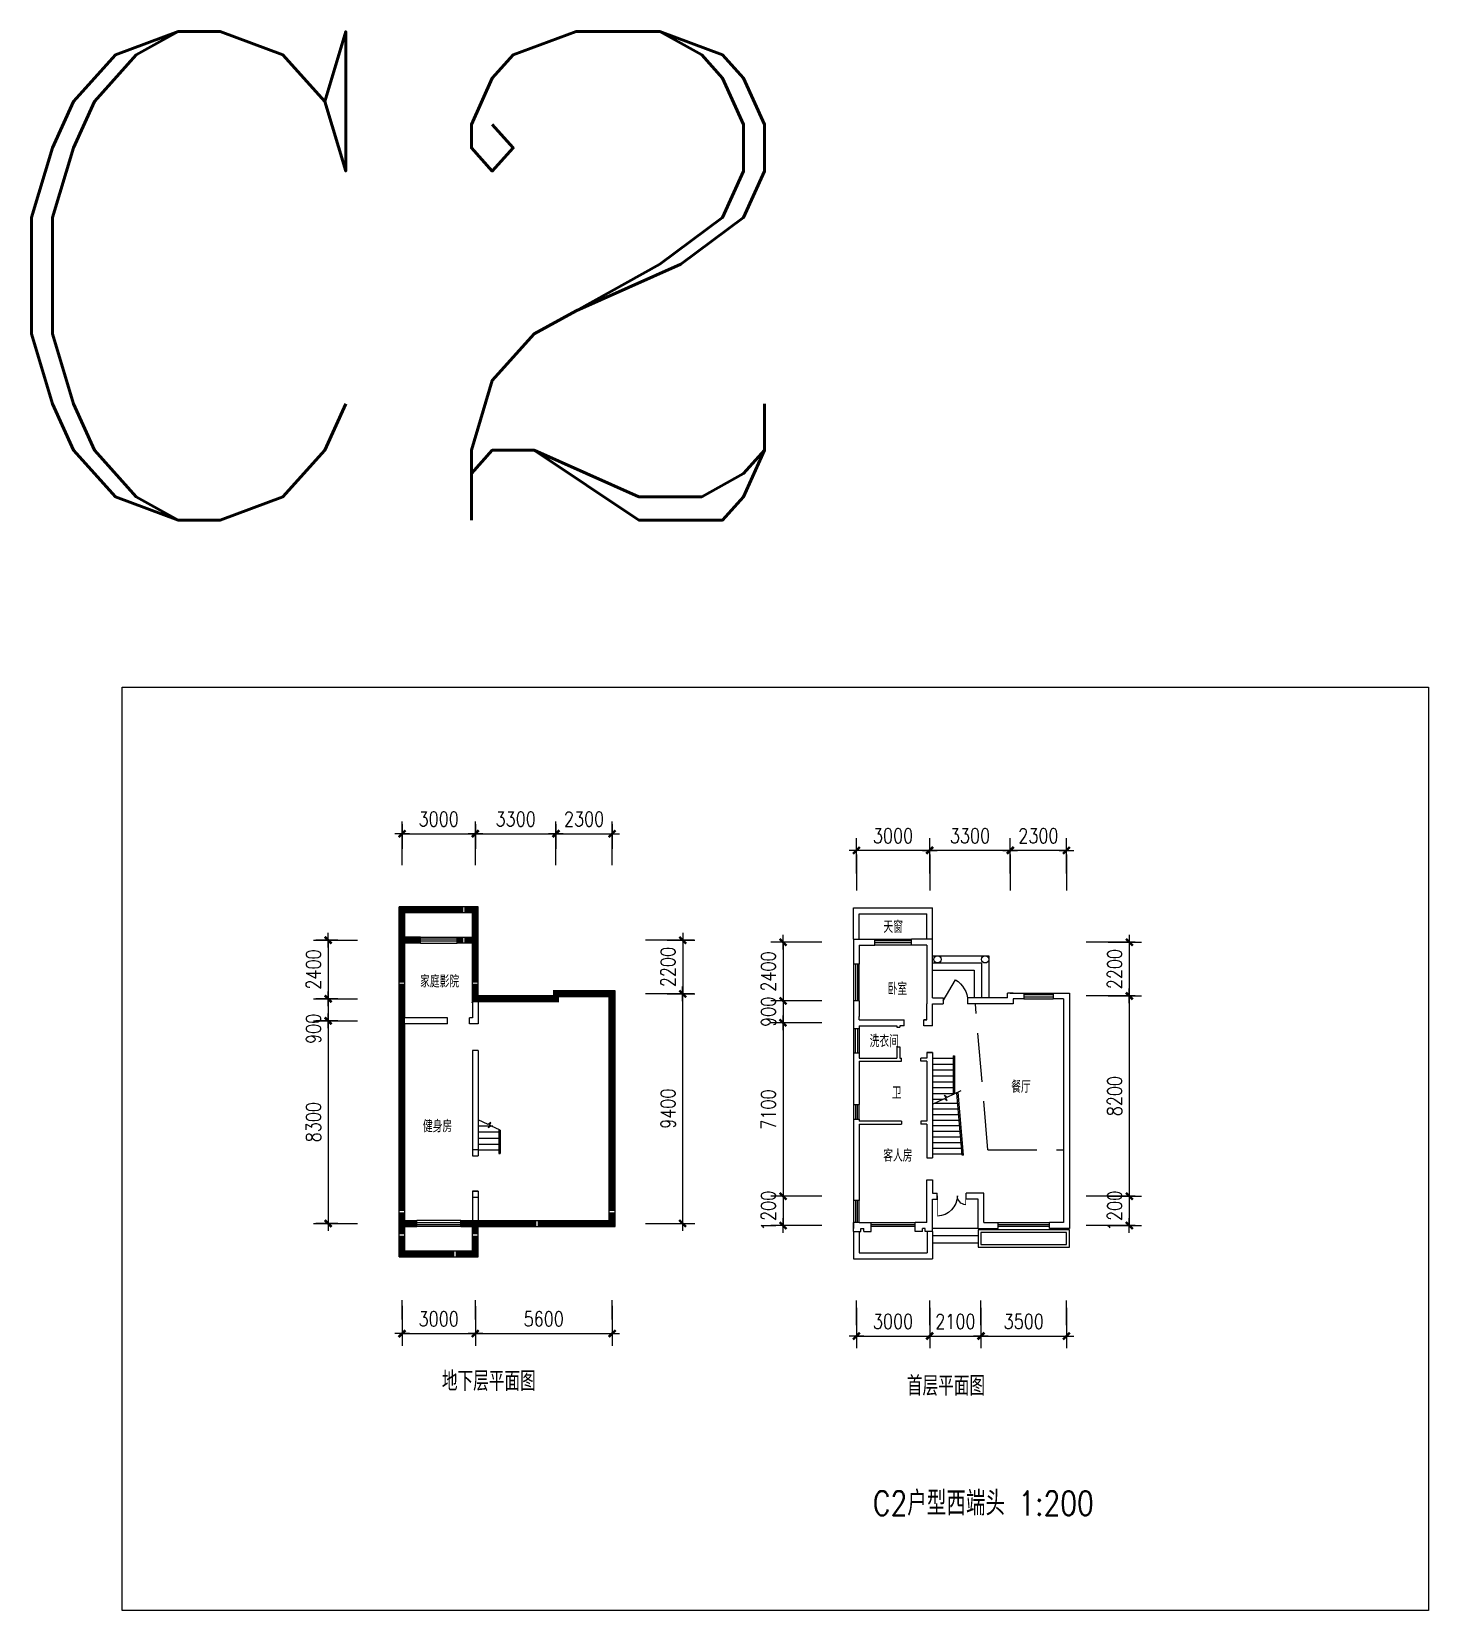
# Model space of a CAD drawing. Extents: x -144404 to 147451, y -180554 to 49126.
# Drawn here: x -143953 to -86780, y -136143 to -71494 of the extents above; entities that cross this region are included whole.
import ezdxf

# ---------------------------------------------------------------- set-up
doc = ezdxf.new("R2010")
doc.units = 0
doc.header["$LTSCALE"] = 2000
doc.header["$MEASUREMENT"] = 0
doc.linetypes.add('DASH', pattern=[0.35, 0.25, -0.1])
doc.layers.get('0').update_dxf_attribs({"color": 3, "linetype": 'CONTINUOUS'})
doc.layers.get('DEFPOINTS').update_dxf_attribs({"linetype": 'CONTINUOUS'})
for name, color, linetype in [('01_FUR', 9, 'CONTINUOUS'), ('AXIS', 3, 'CONTINUOUS'), ('JIAJU', 6, 'CONTINUOUS'), ('PUB_TEXT', 7, 'CONTINUOUS'), ('PUB_TITLE', 4, 'CONTINUOUS'), ('S_SURFACE', 6, 'CONTINUOUS'), ('STAIR', 6, 'CONTINUOUS'), ('WALL', 255, 'CONTINUOUS'), ('WINDOW', 4, 'CONTINUOUS')]:
    doc.layers.add(name, color=color, linetype=linetype)
doc.styles.add('-宋体', font='simplex.shx', dxfattribs={"width": 0.8, "bigfont": 'hztxt.shx'})
doc.styles.add('DIM_FONT', font='SIMPLEX.shx', dxfattribs={"width": 0.8})
doc.styles.add('ROMANC', font='romanc', dxfattribs={"width": 0.8})
doc.dimstyles.new('AXIS200', dxfattribs={"dimscale": 2, "dimtxt": 300, "dimasz": 1, "dimexe": 250, "dimexo": 300, "dimgap": 150, "dimtad": 1, "dimdec": 0, "dimzin": 0, "dimtxsty": 'DIM_FONT', "dimblk": '_DIMX', "dimcen": 0.09, "dimse1": 1, "dimse2": 1, "dimclrt": 7, "dimazin": 3, "dimtfac": 1, "dimtdec": 0, "dimtix": 1, "dimtmove": 0, "dimatfit": 3, "dimtolj": 1, "dimtzin": 0})
doc.dimstyles.new('DIMA200', dxfattribs={"dimscale": 2, "dimtxt": 300, "dimasz": 1, "dimexe": 250, "dimexo": 300, "dimgap": 150, "dimtad": 1, "dimdec": 0, "dimzin": 0, "dimtxsty": 'DIM_FONT', "dimblk": '_DIMX', "dimcen": 0.09, "dimse1": 1, "dimclrt": 7, "dimazin": 3, "dimtfac": 1, "dimtdec": 0, "dimtix": 1, "dimtmove": 0, "dimatfit": 3, "dimtolj": 1, "dimtzin": 0})
doc.dimstyles.new('DIMB200', dxfattribs={"dimscale": 2, "dimtxt": 300, "dimasz": 1, "dimexe": 250, "dimexo": 300, "dimgap": 150, "dimtad": 1, "dimdec": 0, "dimzin": 0, "dimtxsty": 'DIM_FONT', "dimblk": '_DIMX', "dimcen": 0.09, "dimse2": 1, "dimclrt": 7, "dimazin": 3, "dimtfac": 1, "dimtdec": 0, "dimtix": 1, "dimtmove": 0, "dimatfit": 3, "dimtolj": 1, "dimtzin": 0})
doc.dimstyles.new('DIMN200', dxfattribs={"dimscale": 2, "dimtxt": 300, "dimasz": 1, "dimexe": 250, "dimexo": 300, "dimgap": 150, "dimtad": 1, "dimdec": 0, "dimzin": 0, "dimtxsty": 'DIM_FONT', "dimblk": '_DIMX', "dimcen": 0.09, "dimclrt": 7, "dimazin": 3, "dimtfac": 1, "dimtdec": 0, "dimtix": 1, "dimtmove": 0, "dimatfit": 3, "dimtolj": 1, "dimtzin": 0})

# ---------------------------------------------------------------- blocks, each defined once
blk = doc.blocks.new('_GCBLK')
at = {"linetype": 'DASH'}
for p, q in [((-0.5, -0.5), (-0.5, 0.5)), ((-0.5, 0.2), (0.5, 0.2)), ((0.5, -0.5), (0.5, 0.5)), ((-0.5, -0.2), (0.5, -0.2))]:
    blk.add_line(p, q, dxfattribs=at)
blk = doc.blocks.new('_DIMX')
blk.add_line((-150, 0), (150, 0))
at = {"const_width": 50}
blk.add_lwpolyline([(-70, -70), (70, 70)], dxfattribs=at)
blk = doc.blocks.new('*D70')
at = {"color": 0, "linetype": 'BYBLOCK'}
for p, q in [((-42452, 30656), (-42452, 29000)), ((-40352, 30656), (-40352, 29000)), ((-42454, 29500), (-42456, 29500)), ((-42452, 29500), (-40352, 29500)), ((-40350, 29500), (-40348, 29500))]:
    blk.add_line(p, q, dxfattribs=at)
at = {"layer": 'DEFPOINTS', "color": 0, "linetype": 'BYBLOCK'}
for p in [(-42452, 31256), (-40352, 31256), (-40352, 29500)]:
    blk.add_point(p, dxfattribs=at)
at = {"color": 0, "linetype": 'BYBLOCK', "xscale": 2, "yscale": 2, "zscale": 2}
blk.add_blockref('_DIMX', (-42452, 29500), dxfattribs=at)
at = {"color": 0, "linetype": 'BYBLOCK', "xscale": 2, "yscale": 2, "zscale": 2, "rotation": 180}
blk.add_blockref('_DIMX', (-40352, 29500), dxfattribs=at)
at = {"color": 7, "linetype": 'BYBLOCK', "insert": (-41402, 30100), "char_height": 600, "attachment_point": 5, "style": 'DIM_FONT'}
blk.add_mtext('\\A1;2100', dxfattribs=at)
blk = doc.blocks.new('*D69')
at = {"color": 0, "linetype": 'BYBLOCK'}
for p, q in [((-40352, 30656), (-40352, 29000)), ((-36852, 30656), (-36852, 29000)), ((-40350, 29500), (-36854, 29500))]:
    blk.add_line(p, q, dxfattribs=at)
at = {"layer": 'DEFPOINTS', "color": 0, "linetype": 'BYBLOCK'}
for p in [(-40352, 31256), (-36852, 31256), (-36852, 29500)]:
    blk.add_point(p, dxfattribs=at)
at = {"color": 0, "linetype": 'BYBLOCK', "xscale": 2, "yscale": 2, "zscale": 2, "rotation": 180}
blk.add_blockref('_DIMX', (-40352, 29500), dxfattribs=at)
at = {"color": 0, "linetype": 'BYBLOCK', "xscale": 2, "yscale": 2, "zscale": 2}
blk.add_blockref('_DIMX', (-36852, 29500), dxfattribs=at)
at = {"color": 7, "linetype": 'BYBLOCK', "insert": (-38602, 30100), "char_height": 600, "attachment_point": 5, "style": 'DIM_FONT'}
blk.add_mtext('\\A1;3500', dxfattribs=at)
blk = doc.blocks.new('*D71')
at = {"color": 0, "linetype": 'BYBLOCK'}
for p, q in [((-45452, 30650), (-45452, 29000)), ((-42452, 30656), (-42452, 29000)), ((-45450, 29500), (-42454, 29500))]:
    blk.add_line(p, q, dxfattribs=at)
at = {"layer": 'DEFPOINTS', "color": 0, "linetype": 'BYBLOCK'}
for p in [(-45452, 31250), (-42452, 31256), (-42452, 29500)]:
    blk.add_point(p, dxfattribs=at)
at = {"color": 0, "linetype": 'BYBLOCK', "xscale": 2, "yscale": 2, "zscale": 2, "rotation": 180}
blk.add_blockref('_DIMX', (-45452, 29500), dxfattribs=at)
at = {"color": 0, "linetype": 'BYBLOCK', "xscale": 2, "yscale": 2, "zscale": 2}
blk.add_blockref('_DIMX', (-42452, 29500), dxfattribs=at)
at = {"color": 7, "linetype": 'BYBLOCK', "insert": (-43952, 30100), "char_height": 600, "attachment_point": 5, "style": 'DIM_FONT'}
blk.add_mtext('\\A1;3000', dxfattribs=at)
blk = doc.blocks.new('M_A17ORW')
at = {"const_width": 0.02}
for points in [[(-0.481, -0.001), (-0.481, -0.308)], [(0.481, 0.001), (0.481, -0.691)]]:
    blk.add_lwpolyline(points, dxfattribs=at)
for centre, radius, start, end in [((-0.501, -0.003), 0.307, 274.2492, 0.2101), ((0.505, 0.002), 0.699, 180.2762, 268.0603)]:
    blk.add_arc(centre, radius, start, end)
blk = doc.blocks.new('M_B15SGY')
at = {"linetype": 'CONTINUOUS'}
for p, q in [((-0.5, 0.5), (0.5, 0.5)), ((0.5, 0.167), (-0.5, 0.167)), ((0.5, -0.167), (-0.5, -0.167))]:
    blk.add_line(p, q, dxfattribs=at)
blk = doc.blocks.new('*D77')
at = {"color": 0, "linetype": 'BYBLOCK'}
for p, q in [((-45452, 48439), (-45452, 49887)), ((-42452, 48439), (-42452, 49887)), ((-42454, 49387), (-45450, 49387))]:
    blk.add_line(p, q, dxfattribs=at)
at = {"layer": 'DEFPOINTS', "color": 0, "linetype": 'BYBLOCK'}
for p in [(-45452, 49387), (-45452, 47839), (-42452, 47839)]:
    blk.add_point(p, dxfattribs=at)
at = {"color": 0, "linetype": 'BYBLOCK', "xscale": 2, "yscale": 2, "zscale": 2, "rotation": 180}
blk.add_blockref('_DIMX', (-45452, 49387), dxfattribs=at)
at = {"color": 0, "linetype": 'BYBLOCK', "xscale": 2, "yscale": 2, "zscale": 2}
blk.add_blockref('_DIMX', (-42452, 49387), dxfattribs=at)
at = {"color": 7, "linetype": 'BYBLOCK', "insert": (-43952, 49987), "char_height": 600, "attachment_point": 5, "style": 'DIM_FONT'}
blk.add_mtext('\\A1;3000', dxfattribs=at)
blk = doc.blocks.new('*D79')
at = {"color": 0, "linetype": 'BYBLOCK'}
for p, q in [((-39152, 48439), (-39152, 49887)), ((-36852, 48439), (-36852, 49887)), ((-36854, 49387), (-39150, 49387))]:
    blk.add_line(p, q, dxfattribs=at)
at = {"layer": 'DEFPOINTS', "color": 0, "linetype": 'BYBLOCK'}
for p in [(-39152, 49387), (-39152, 47839), (-36852, 47839)]:
    blk.add_point(p, dxfattribs=at)
at = {"color": 0, "linetype": 'BYBLOCK', "xscale": 2, "yscale": 2, "zscale": 2, "rotation": 180}
blk.add_blockref('_DIMX', (-39152, 49387), dxfattribs=at)
at = {"color": 0, "linetype": 'BYBLOCK', "xscale": 2, "yscale": 2, "zscale": 2}
blk.add_blockref('_DIMX', (-36852, 49387), dxfattribs=at)
at = {"color": 7, "linetype": 'BYBLOCK', "insert": (-38002, 49987), "char_height": 600, "attachment_point": 5, "style": 'DIM_FONT'}
blk.add_mtext('\\A1;2300', dxfattribs=at)
blk = doc.blocks.new('M_A1SFU')
blk.add_line((-0.5, 0), (0, -0.866))
blk.add_arc((-0.5, 0), 1, 300, 0)
blk = doc.blocks.new('*D75')
at = {"color": 0, "linetype": 'BYBLOCK'}
for p, q in [((227928, -31278), (225840, -31278)), ((226340, -31280), (226340, -33676)), ((227928, -33678), (225840, -33678))]:
    blk.add_line(p, q, dxfattribs=at)
at = {"layer": 'DEFPOINTS', "color": 0, "linetype": 'BYBLOCK'}
for p in [(228528, -31278), (226340, -33678), (228528, -33678)]:
    blk.add_point(p, dxfattribs=at)
at = {"color": 0, "linetype": 'BYBLOCK', "xscale": 2, "yscale": 2, "zscale": 2}
for p, rotation in [((226340, -31278), 90), ((226340, -33678), 270)]:
    blk.add_blockref('_DIMX', p, dxfattribs=dict(at, rotation=rotation))
at = {"color": 7, "linetype": 'BYBLOCK', "insert": (225740, -32478), "char_height": 600, "attachment_point": 5, "rotation": 90, "style": 'DIM_FONT'}
blk.add_mtext('\\A1;2400', dxfattribs=at)
blk = doc.blocks.new('*D62')
at = {"color": 0, "linetype": 'BYBLOCK'}
for p, q in [((210747, -45248), (210747, -46882)), ((213747, -45265), (213747, -46882)), ((210749, -46382), (213745, -46382))]:
    blk.add_line(p, q, dxfattribs=at)
at = {"layer": 'DEFPOINTS', "color": 0, "linetype": 'BYBLOCK'}
for p in [(210747, -44648), (213747, -44665), (213747, -46382)]:
    blk.add_point(p, dxfattribs=at)
at = {"color": 0, "linetype": 'BYBLOCK', "xscale": 2, "yscale": 2, "zscale": 2, "rotation": 180}
blk.add_blockref('_DIMX', (210747, -46382), dxfattribs=at)
at = {"color": 0, "linetype": 'BYBLOCK', "xscale": 2, "yscale": 2, "zscale": 2}
blk.add_blockref('_DIMX', (213747, -46382), dxfattribs=at)
at = {"color": 7, "linetype": 'BYBLOCK', "insert": (212247, -45782), "char_height": 600, "attachment_point": 5, "style": 'DIM_FONT'}
blk.add_mtext('\\A1;3000', dxfattribs=at)
blk = doc.blocks.new('_WBLK')
for p, q in [((-0.5, 0.5), (0.5, 0.5)), ((0.5, 0.167), (-0.5, 0.167)), ((0.5, -0.167), (-0.5, -0.167)), ((-0.5, -0.5), (0.5, -0.5))]:
    blk.add_line(p, q)
blk = doc.blocks.new('*D72')
at = {"color": 0, "linetype": 'BYBLOCK'}
for p, q in [((227928, -41678), (225840, -41678)), ((226340, -41676), (226340, -41674)), ((226340, -41678), (226340, -42878)), ((227928, -42878), (225840, -42878)), ((226340, -42880), (226340, -42882))]:
    blk.add_line(p, q, dxfattribs=at)
at = {"layer": 'DEFPOINTS', "color": 0, "linetype": 'BYBLOCK'}
for p in [(228528, -41678), (226340, -42878), (228528, -42878)]:
    blk.add_point(p, dxfattribs=at)
at = {"color": 0, "linetype": 'BYBLOCK', "xscale": 2, "yscale": 2, "zscale": 2}
for p, rotation in [((226340, -41678), 270), ((226340, -42878), 90)]:
    blk.add_blockref('_DIMX', p, dxfattribs=dict(at, rotation=rotation))
at = {"color": 7, "linetype": 'BYBLOCK', "insert": (225740, -42278), "char_height": 600, "attachment_point": 5, "rotation": 90, "style": 'DIM_FONT'}
blk.add_mtext('\\A1;1200', dxfattribs=at)
blk = doc.blocks.new('*D76')
at = {"color": 0, "linetype": 'BYBLOCK'}
for p, q in [((227928, -33678), (225840, -33678)), ((226340, -33676), (226340, -33674)), ((226340, -33678), (226340, -34578)), ((227928, -34578), (225840, -34578)), ((226340, -34580), (226340, -34582))]:
    blk.add_line(p, q, dxfattribs=at)
at = {"layer": 'DEFPOINTS', "color": 0, "linetype": 'BYBLOCK'}
for p in [(228528, -33678), (226340, -34578), (228528, -34578)]:
    blk.add_point(p, dxfattribs=at)
at = {"color": 0, "linetype": 'BYBLOCK', "xscale": 2, "yscale": 2, "zscale": 2}
for p, rotation in [((226340, -33678), 270), ((226340, -34578), 90)]:
    blk.add_blockref('_DIMX', p, dxfattribs=dict(at, rotation=rotation))
at = {"color": 7, "linetype": 'BYBLOCK', "insert": (225740, -34128), "char_height": 600, "attachment_point": 5, "rotation": 90, "style": 'DIM_FONT'}
blk.add_mtext('\\A1;900', dxfattribs=at)
blk = doc.blocks.new('*D74')
at = {"color": 0, "linetype": 'BYBLOCK'}
for p, q in [((-42452, 48439), (-42452, 49887)), ((-39152, 48439), (-39152, 49887)), ((-39154, 49387), (-42450, 49387))]:
    blk.add_line(p, q, dxfattribs=at)
at = {"layer": 'DEFPOINTS', "color": 0, "linetype": 'BYBLOCK'}
for p in [(-42452, 49387), (-42452, 47839), (-39152, 47839)]:
    blk.add_point(p, dxfattribs=at)
at = {"color": 0, "linetype": 'BYBLOCK', "xscale": 2, "yscale": 2, "zscale": 2, "rotation": 180}
blk.add_blockref('_DIMX', (-42452, 49387), dxfattribs=at)
at = {"color": 0, "linetype": 'BYBLOCK', "xscale": 2, "yscale": 2, "zscale": 2}
blk.add_blockref('_DIMX', (-39152, 49387), dxfattribs=at)
at = {"color": 7, "linetype": 'BYBLOCK', "insert": (-40802, 49987), "char_height": 600, "attachment_point": 5, "style": 'DIM_FONT'}
blk.add_mtext('\\A1;3300', dxfattribs=at)
blk = doc.blocks.new('*D61')
at = {"color": 0, "linetype": 'BYBLOCK'}
for p, q in [((219347, -45248), (219347, -46882)), ((213747, -45265), (213747, -46882)), ((213749, -46382), (219345, -46382))]:
    blk.add_line(p, q, dxfattribs=at)
at = {"layer": 'DEFPOINTS', "color": 0, "linetype": 'BYBLOCK'}
for p in [(213747, -44665), (219347, -44648), (219347, -46382)]:
    blk.add_point(p, dxfattribs=at)
at = {"color": 0, "linetype": 'BYBLOCK', "xscale": 2, "yscale": 2, "zscale": 2, "rotation": 180}
blk.add_blockref('_DIMX', (213747, -46382), dxfattribs=at)
at = {"color": 0, "linetype": 'BYBLOCK', "xscale": 2, "yscale": 2, "zscale": 2}
blk.add_blockref('_DIMX', (219347, -46382), dxfattribs=at)
at = {"color": 7, "linetype": 'BYBLOCK', "insert": (216547, -45782), "char_height": 600, "attachment_point": 5, "style": 'DIM_FONT'}
blk.add_mtext('\\A1;5600', dxfattribs=at)
blk = doc.blocks.new('*D63')
at = {"color": 0, "linetype": 'BYBLOCK'}
for p, q in [((-67919, 46877), (-67919, 48671)), ((-64619, 46877), (-64619, 48671)), ((-67917, 48171), (-64621, 48171))]:
    blk.add_line(p, q, dxfattribs=at)
at = {"layer": 'DEFPOINTS', "color": 0, "linetype": 'BYBLOCK'}
for p in [(-64619, 48171), (-67919, 46277), (-64619, 46277)]:
    blk.add_point(p, dxfattribs=at)
at = {"color": 0, "linetype": 'BYBLOCK', "xscale": 2, "yscale": 2, "zscale": 2, "rotation": 180}
blk.add_blockref('_DIMX', (-67919, 48171), dxfattribs=at)
at = {"color": 0, "linetype": 'BYBLOCK', "xscale": 2, "yscale": 2, "zscale": 2}
blk.add_blockref('_DIMX', (-64619, 48171), dxfattribs=at)
at = {"color": 7, "linetype": 'BYBLOCK', "insert": (-66269, 48771), "char_height": 600, "attachment_point": 5, "style": 'DIM_FONT'}
blk.add_mtext('\\A1;3300', dxfattribs=at)
blk = doc.blocks.new('*D64')
at = {"color": 0, "linetype": 'BYBLOCK'}
for p, q in [((-70919, 46877), (-70919, 48671)), ((-67919, 46877), (-67919, 48671)), ((-70917, 48171), (-67921, 48171))]:
    blk.add_line(p, q, dxfattribs=at)
at = {"layer": 'DEFPOINTS', "color": 0, "linetype": 'BYBLOCK'}
for p in [(-67919, 48171), (-70919, 46277), (-67919, 46277)]:
    blk.add_point(p, dxfattribs=at)
at = {"color": 0, "linetype": 'BYBLOCK', "xscale": 2, "yscale": 2, "zscale": 2, "rotation": 180}
blk.add_blockref('_DIMX', (-70919, 48171), dxfattribs=at)
at = {"color": 0, "linetype": 'BYBLOCK', "xscale": 2, "yscale": 2, "zscale": 2}
blk.add_blockref('_DIMX', (-67919, 48171), dxfattribs=at)
at = {"color": 7, "linetype": 'BYBLOCK', "insert": (-69419, 48771), "char_height": 600, "attachment_point": 5, "style": 'DIM_FONT'}
blk.add_mtext('\\A1;3000', dxfattribs=at)
blk = doc.blocks.new('*D67')
at = {"color": 0, "linetype": 'BYBLOCK'}
for p, q in [((227928, -34578), (225840, -34578)), ((226340, -34580), (226340, -41676)), ((227928, -41678), (225840, -41678))]:
    blk.add_line(p, q, dxfattribs=at)
at = {"layer": 'DEFPOINTS', "color": 0, "linetype": 'BYBLOCK'}
for p in [(228528, -34578), (226340, -41678), (228528, -41678)]:
    blk.add_point(p, dxfattribs=at)
at = {"color": 0, "linetype": 'BYBLOCK', "xscale": 2, "yscale": 2, "zscale": 2}
for p, rotation in [((226340, -34578), 90), ((226340, -41678), 270)]:
    blk.add_blockref('_DIMX', p, dxfattribs=dict(at, rotation=rotation))
at = {"color": 7, "linetype": 'BYBLOCK', "insert": (225740, -38128), "char_height": 600, "attachment_point": 5, "rotation": 90, "style": 'DIM_FONT'}
blk.add_mtext('\\A1;7100', dxfattribs=at)
blk = doc.blocks.new('*D66')
at = {"color": 0, "linetype": 'BYBLOCK'}
for p, q in [((-64619, 46877), (-64619, 48671)), ((-62319, 46877), (-62319, 48671)), ((-64617, 48171), (-62321, 48171))]:
    blk.add_line(p, q, dxfattribs=at)
at = {"layer": 'DEFPOINTS', "color": 0, "linetype": 'BYBLOCK'}
for p in [(-62319, 48171), (-64619, 46277), (-62319, 46277)]:
    blk.add_point(p, dxfattribs=at)
at = {"color": 0, "linetype": 'BYBLOCK', "xscale": 2, "yscale": 2, "zscale": 2, "rotation": 180}
blk.add_blockref('_DIMX', (-64619, 48171), dxfattribs=at)
at = {"color": 0, "linetype": 'BYBLOCK', "xscale": 2, "yscale": 2, "zscale": 2}
blk.add_blockref('_DIMX', (-62319, 48171), dxfattribs=at)
at = {"color": 7, "linetype": 'BYBLOCK', "insert": (-63469, 48771), "char_height": 600, "attachment_point": 5, "style": 'DIM_FONT'}
blk.add_mtext('\\A1;2300', dxfattribs=at)
blk = doc.blocks.new('*D60')
at = {"color": 0, "linetype": 'BYBLOCK'}
for p, q in [((221601, -32869), (222733, -32869)), ((222233, -32871), (222233, -42267)), ((220713, -42269), (222733, -42269))]:
    blk.add_line(p, q, dxfattribs=at)
at = {"layer": 'DEFPOINTS', "color": 0, "linetype": 'BYBLOCK'}
for p in [(221001, -32869), (220113, -42269), (222233, -42269)]:
    blk.add_point(p, dxfattribs=at)
at = {"color": 0, "linetype": 'BYBLOCK', "xscale": 2, "yscale": 2, "zscale": 2}
for p, rotation in [((222233, -32869), 90), ((222233, -42269), 270)]:
    blk.add_blockref('_DIMX', p, dxfattribs=dict(at, rotation=rotation))
at = {"color": 7, "linetype": 'BYBLOCK', "insert": (221633, -37569), "char_height": 600, "attachment_point": 5, "rotation": 90, "style": 'DIM_FONT'}
blk.add_mtext('\\A1;9400', dxfattribs=at)
blk = doc.blocks.new('*D65')
at = {"color": 0, "linetype": 'BYBLOCK'}
for p, q in [((-60065, 44336), (-58933, 44336)), ((-59433, 44338), (-59433, 44340)), ((-59433, 44336), (-59433, 42136)), ((-60065, 42136), (-58933, 42136)), ((-59433, 42134), (-59433, 42132))]:
    blk.add_line(p, q, dxfattribs=at)
at = {"layer": 'DEFPOINTS', "color": 0, "linetype": 'BYBLOCK'}
for p in [(-60665, 44336), (-60665, 42136), (-59433, 42136)]:
    blk.add_point(p, dxfattribs=at)
at = {"color": 0, "linetype": 'BYBLOCK', "xscale": 2, "yscale": 2, "zscale": 2}
for p, rotation in [((-59433, 44336), 270), ((-59433, 42136), 90)]:
    blk.add_blockref('_DIMX', p, dxfattribs=dict(at, rotation=rotation))
at = {"color": 7, "linetype": 'BYBLOCK', "insert": (-60033, 43236), "char_height": 600, "attachment_point": 5, "rotation": 90, "style": 'DIM_FONT'}
blk.add_mtext('\\A1;2200', dxfattribs=at)
blk = doc.blocks.new('*D78')
at = {"color": 0, "linetype": 'BYBLOCK'}
for p, q in [((-35150, 45625), (-33781, 45625)), ((-34281, 45627), (-34281, 45629)), ((-34281, 45625), (-34281, 43425)), ((-35150, 43425), (-33781, 43425)), ((-34281, 43423), (-34281, 43421))]:
    blk.add_line(p, q, dxfattribs=at)
at = {"layer": 'DEFPOINTS', "color": 0, "linetype": 'BYBLOCK'}
for p in [(-35750, 45625), (-35750, 43425), (-34281, 43425)]:
    blk.add_point(p, dxfattribs=at)
at = {"color": 0, "linetype": 'BYBLOCK', "xscale": 2, "yscale": 2, "zscale": 2}
for p, rotation in [((-34281, 45625), 270), ((-34281, 43425), 90)]:
    blk.add_blockref('_DIMX', p, dxfattribs=dict(at, rotation=rotation))
at = {"color": 7, "linetype": 'BYBLOCK', "insert": (-34881, 44525), "char_height": 600, "attachment_point": 5, "rotation": 90, "style": 'DIM_FONT'}
blk.add_mtext('\\A1;2200', dxfattribs=at)
blk = doc.blocks.new('*D68')
at = {"color": 0, "linetype": 'BYBLOCK'}
for p, q in [((-35150, 43425), (-33781, 43425)), ((-34281, 43423), (-34281, 35227)), ((-35150, 35225), (-33781, 35225))]:
    blk.add_line(p, q, dxfattribs=at)
at = {"layer": 'DEFPOINTS', "color": 0, "linetype": 'BYBLOCK'}
for p in [(-35750, 43425), (-35750, 35225), (-34281, 35225)]:
    blk.add_point(p, dxfattribs=at)
at = {"color": 0, "linetype": 'BYBLOCK', "xscale": 2, "yscale": 2, "zscale": 2}
for p, rotation in [((-34281, 43425), 90), ((-34281, 35225), 270)]:
    blk.add_blockref('_DIMX', p, dxfattribs=dict(at, rotation=rotation))
at = {"color": 7, "linetype": 'BYBLOCK', "insert": (-34881, 39325), "char_height": 600, "attachment_point": 5, "rotation": 90, "style": 'DIM_FONT'}
blk.add_mtext('\\A1;8200', dxfattribs=at)
blk = doc.blocks.new('*D73')
at = {"color": 0, "linetype": 'BYBLOCK'}
for p, q in [((-35150, 35225), (-33781, 35225)), ((-34281, 35227), (-34281, 35229)), ((-34281, 35225), (-34281, 34025)), ((-35150, 34025), (-33781, 34025)), ((-34281, 34023), (-34281, 34021))]:
    blk.add_line(p, q, dxfattribs=at)
at = {"layer": 'DEFPOINTS', "color": 0, "linetype": 'BYBLOCK'}
for p in [(-35750, 35225), (-35750, 34025), (-34281, 34025)]:
    blk.add_point(p, dxfattribs=at)
at = {"color": 0, "linetype": 'BYBLOCK', "xscale": 2, "yscale": 2, "zscale": 2}
for p, rotation in [((-34281, 35225), 270), ((-34281, 34025), 90)]:
    blk.add_blockref('_DIMX', p, dxfattribs=dict(at, rotation=rotation))
at = {"color": 7, "linetype": 'BYBLOCK', "insert": (-34881, 34625), "char_height": 600, "attachment_point": 5, "rotation": 90, "style": 'DIM_FONT'}
blk.add_mtext('\\A1;1200', dxfattribs=at)
blk = doc.blocks.new('*D322')
at = {"color": 0, "linetype": 'BYBLOCK'}
for p, q in [((208123, -30669), (207223, -30669)), ((207723, -30671), (207723, -33067)), ((208123, -33069), (207223, -33069))]:
    blk.add_line(p, q, dxfattribs=at)
at = {"layer": 'DEFPOINTS', "color": 0, "linetype": 'BYBLOCK'}
for p in [(208723, -30669), (207723, -33069), (208723, -33069)]:
    blk.add_point(p, dxfattribs=at)
at = {"color": 0, "linetype": 'BYBLOCK', "xscale": 2, "yscale": 2, "zscale": 2}
for p, rotation in [((207723, -30669), 90), ((207723, -33069), 270)]:
    blk.add_blockref('_DIMX', p, dxfattribs=dict(at, rotation=rotation))
at = {"color": 7, "linetype": 'BYBLOCK', "insert": (207123, -31869), "char_height": 600, "attachment_point": 5, "rotation": 90, "style": 'DIM_FONT'}
blk.add_mtext('\\A1;2400', dxfattribs=at)
blk = doc.blocks.new('*D323')
at = {"color": 0, "linetype": 'BYBLOCK'}
for p, q in [((208123, -33069), (207223, -33069)), ((207723, -33071), (207723, -33967)), ((208123, -33969), (207223, -33969))]:
    blk.add_line(p, q, dxfattribs=at)
at = {"layer": 'DEFPOINTS', "color": 0, "linetype": 'BYBLOCK'}
for p in [(208723, -33069), (207723, -33969), (208723, -33969)]:
    blk.add_point(p, dxfattribs=at)
at = {"color": 0, "linetype": 'BYBLOCK', "xscale": 2, "yscale": 2, "zscale": 2}
for p, rotation in [((207723, -33069), 90), ((207723, -33969), 270)]:
    blk.add_blockref('_DIMX', p, dxfattribs=dict(at, rotation=rotation))
at = {"color": 7, "linetype": 'BYBLOCK', "insert": (207123, -34298), "char_height": 600, "attachment_point": 5, "rotation": 90, "style": 'DIM_FONT'}
blk.add_mtext('\\A1;900', dxfattribs=at)
blk = doc.blocks.new('*D324')
at = {"color": 0, "linetype": 'BYBLOCK'}
for p, q in [((208123, -33969), (207223, -33969)), ((207723, -33971), (207723, -42267)), ((208123, -42269), (207223, -42269))]:
    blk.add_line(p, q, dxfattribs=at)
at = {"layer": 'DEFPOINTS', "color": 0, "linetype": 'BYBLOCK'}
for p in [(208723, -33969), (207723, -42269), (208723, -42269)]:
    blk.add_point(p, dxfattribs=at)
at = {"color": 0, "linetype": 'BYBLOCK', "xscale": 2, "yscale": 2, "zscale": 2}
for p, rotation in [((207723, -33969), 90), ((207723, -42269), 270)]:
    blk.add_blockref('_DIMX', p, dxfattribs=dict(at, rotation=rotation))
at = {"color": 7, "linetype": 'BYBLOCK', "insert": (207123, -38119), "char_height": 600, "attachment_point": 5, "rotation": 90, "style": 'DIM_FONT'}
blk.add_mtext('\\A1;8300', dxfattribs=at)

msp = doc.modelspace()

# ---------------------------------------------------------------- linework, layer by layer
at = {"layer": '01_FUR', "linetype": 'DASH', "ltscale": 4}
for q in [(-105319.8, -111303.1), (-101713.2, -117283.1)]:
    msp.add_line((-104808.6, -117283.1), q, dxfattribs=at)
at = {"layer": '01_FUR'}
for p, q in [((-107073.2, -113533.1), (-106234.1, -113533.1)), ((-107073.2, -113773.1), (-106234.1, -113773.1)), ((-106234.1, -113433.1), (-106234.1, -115032)), ((-106234.1, -113433.1), (-106173.8, -113433.1)), ((-106174.1, -113433.1), (-106174.1, -114984.7)), ((-107073.2, -114013.1), (-106234.1, -114013.1)), ((-107073.2, -114253.1), (-106234.1, -114253.1)), ((-107073.2, -114493.1), (-106234.1, -114493.1)), ((-107073.2, -114733.1), (-106234.1, -114733.1)), ((-107073.2, -114973.1), (-106234.1, -114973.1)), ((-105864.8, -117499.4), (-106084, -114957.5)), ((-105804.6, -117499.4), (-106027.4, -114915.4)), ((-107073.2, -115213.1), (-106657.5, -115213.1)), ((-107073.2, -115603.1), (-106028.3, -115603.1)), ((-106996.1, -115373.1), (-106048.1, -115373.1)), ((-125669.6, -116299.5), (-125070.5, -116299.5)), ((-107073.2, -115833.1), (-106008.5, -115833.1)), ((-107073.2, -116063.1), (-105988.7, -116063.1)), ((-107073.2, -116293.1), (-105968.8, -116293.1)), ((-125669.6, -116549.5), (-124829.6, -116549.5)), ((-125669.6, -116809.5), (-124829.6, -116809.5)), ((-124829.6, -116453.3), (-124829.6, -117429.5)), ((-124769.6, -116481.6), (-124769.6, -117429.5)), ((-107073.2, -116523.1), (-105949, -116523.1)), ((-107073.2, -116753.1), (-105929.2, -116753.1)), ((-107073.2, -116983.1), (-105909.3, -116983.1)), ((-125669.6, -117049.5), (-124829.6, -117049.5)), ((-125669.6, -117289.5), (-124829.6, -117289.5)), ((-124829.6, -117429.5), (-124769.6, -117429.5)), ((-107073.2, -117213.1), (-105889.5, -117213.1)), ((-107073.2, -117443.1), (-105869.7, -117443.1)), ((-105804.6, -117499.4), (-105864.8, -117499.4))]:
    msp.add_line(p, q, dxfattribs=at)
at = {"layer": 'AXIS'}
for p, q in [((-128789.6, -103943.9), (-128789.6, -104951.9)), ((-125789.6, -103943.9), (-125789.6, -104951.9)), ((-122489.6, -103943.9), (-122489.6, -104951.9)), ((-120189.6, -103943.9), (-120189.6, -104951.9)), ((-110193.2, -105191.6), (-110193.2, -106658.3)), ((-107193.2, -105191.6), (-107193.2, -106658.3)), ((-103893.2, -105191.6), (-103893.2, -106658.3)), ((-101593.2, -105191.6), (-101593.2, -106658.3)), ((-132412.1, -108699.5), (-130613.6, -108699.4)), ((-116829.2, -108699.4), (-118829.2, -108699.4)), ((-98785, -108783), (-100785, -108783)), ((-132412.1, -111099.5), (-130613.6, -111099.4)), ((-116829.2, -110899.4), (-118829.2, -110899.4)), ((-98785, -110983), (-100785, -110983)), ((-132412.1, -111999.5), (-130613.6, -111999.4)), ((-98785, -119183.1), (-100785, -119183.1)), ((-132412.1, -120299.5), (-130613.6, -120299.5)), ((-98785, -120383.1), (-100785, -120383.1)), ((-128789.6, -124224.4), (-128789.6, -123434.3)), ((-125789.6, -124224.4), (-125789.6, -123434.3)), ((-120189.6, -124224.4), (-120189.6, -123434.3)), ((-110193.2, -124459.4), (-110193.2, -123451.4)), ((-107193.2, -124459.4), (-107193.2, -123451.4)), ((-105093.2, -124459.4), (-105093.2, -123451.4)), ((-101593.2, -124459.4), (-101593.2, -123451.4))]:
    msp.add_line(p, q, dxfattribs=at)
at = {"layer": 'PUB_TITLE'}
msp.add_lwpolyline([(-140239.6, -136142.9), (-140239.6, -98342.9), (-86779.6, -98342.9), (-86779.6, -136142.9)], close=True, dxfattribs=at)
at = {"layer": 'S_SURFACE'}
for p, q in [((-125916.1, -111219.5), (-125916.1, -111269.5)), ((-102293.4, -120553.1), (-105213.6, -120553.1))]:
    msp.add_line(p, q, dxfattribs=at)
at = {"layer": 'S_SURFACE', "const_width": 240}
for points in [[(-126285.6, -107459.5), (-128789.6, -107459.5), (-128789.6, -110432.7)], [(-125789.6, -110432.7), (-125789.6, -107459.5), (-126241.4, -107459.5)], [(-128040.2, -108699.5), (-128789.6, -108699.5)], [(-126285.6, -108699.5), (-126540.2, -108699.5)], [(-125789.6, -108699.5), (-126241.4, -108699.5)], [(-128789.6, -110483.1), (-128789.6, -119794.7)], [(-122369.6, -111099.5), (-125789.6, -111099.5), (-125789.6, -110483.1)], [(-120069.6, -110899.5), (-122489.6, -110899.5), (-122489.6, -111219.5)], [(-120189.6, -119794.7), (-120189.6, -110779.5)], [(-128789.6, -119845), (-128789.6, -120740.3)], [(-128189.9, -120299.5), (-128789.6, -120299.5)], [(-126389.9, -120299.5), (-123290.9, -120299.5)], [(-125789.6, -120740.3), (-125789.6, -120299.5)], [(-123236.6, -120299.5), (-120189.6, -120299.5), (-120189.6, -119845)], [(-128789.6, -120791.8), (-128789.6, -121539.5), (-126643.9, -121539.5)], [(-126592, -121539.5), (-125789.6, -121539.5), (-125789.6, -120791.8)]]:
    msp.add_lwpolyline(points, dxfattribs=at)
at = {"layer": 'S_SURFACE'}
for points in [[(-105213.6, -121273.1), (-101473.2, -121273.1), (-101473.2, -120553.1), (-105213.6, -120553.1)], [(-105093.6, -121153.1), (-101593.2, -121153.1), (-101593.2, -120673.1), (-105093.6, -120673.1)]]:
    msp.add_lwpolyline(points, close=True, dxfattribs=at)
msp.add_arc((-125922.6, -111254.5), 8.5, 319.880833, 0, dxfattribs=at)
at = {"layer": 'STAIR'}
for p, q in [((-106580.7, -115044.1), (-106475.2, -115127)), ((-106478.2, -115261.1), (-106580.7, -115044.1)), ((-106475.2, -115127), (-105899.8, -114855.1)), ((-107073.2, -115409.5), (-106583.7, -115178.2)), ((-106583.7, -115178.2), (-106478.2, -115261.1)), ((-125259.2, -116250.3), (-125669.6, -116056.4)), ((-125153.7, -116167.5), (-125259.2, -116250.3)), ((-125256.2, -116384.5), (-125153.7, -116167.5)), ((-125150.7, -116301.6), (-125256.2, -116384.5)), ((-124769.6, -116481.6), (-125150.7, -116301.6))]:
    msp.add_line(p, q, dxfattribs=at)
at = {"layer": 'WALL'}
for p, q in [((-125669.6, -107339.5), (-128909.6, -107339.5)), ((-128909.6, -121659.5), (-128909.6, -107339.5)), ((-125909.6, -107579.5), (-128669.6, -107579.5)), ((-128669.6, -108579.5), (-128669.6, -107579.5)), ((-125909.6, -108579.5), (-125909.6, -107579.5)), ((-125669.6, -110979.5), (-125669.6, -107339.5)), ((-128040.2, -108579.5), (-128669.6, -108579.5)), ((-128040.2, -108819.5), (-128040.2, -108579.5)), ((-126540.2, -108579.5), (-125909.6, -108579.5)), ((-126540.2, -108819.5), (-126540.2, -108579.5)), ((-128040.2, -108819.5), (-128669.6, -108819.5)), ((-128669.6, -111879.5), (-128669.6, -108819.5)), ((-125909.6, -108819.5), (-126540.2, -108819.5)), ((-125909.6, -111219.5), (-125909.6, -108819.5)), ((-110313.2, -108663.1), (-110313.2, -109683.1)), ((-110313.2, -108663.1), (-109443.2, -108663.1)), ((-110073.2, -108903.1), (-110073.2, -109683.1)), ((-110073.2, -108903.1), (-109443.2, -108903.1)), ((-109443.2, -108903.1), (-109443.2, -108663.1)), ((-107943.2, -108903.1), (-107943.2, -108663.1)), ((-107073.2, -108663.1), (-107943.2, -108663.1)), ((-107313.2, -108903.1), (-107943.2, -108903.1)), ((-107313.2, -108903.1), (-107313.2, -111303.1)), ((-107073.2, -111063.1), (-107073.2, -108663.1)), ((-110073.2, -109683.1), (-110313.2, -109683.1)), ((-122609.6, -110979.5), (-125669.6, -110979.5)), ((-120069.6, -110779.5), (-122609.6, -110779.5)), ((-120309.6, -111019.5), (-122369.6, -111019.5)), ((-120309.6, -120419.5), (-120309.6, -110979.5)), ((-120069.6, -120419.5), (-120069.6, -110779.5)), ((-110313.2, -111183.1), (-110313.2, -115432.9)), ((-110073.2, -111183.1), (-110313.2, -111183.1)), ((-110073.2, -111183.1), (-110073.2, -111826.9)), ((-107073.2, -111063.1), (-106643.2, -111063.1)), ((-106643.2, -111063.1), (-106643.2, -111303.1)), ((-105643.2, -111063.1), (-105643.2, -111303.1)), ((-104013.2, -111063.1), (-105643.2, -111063.1)), ((-103773.2, -110863.1), (-104013.2, -110863.1)), ((-104013.2, -111063.1), (-104013.2, -110863.1)), ((-103773.2, -110863.1), (-104013.2, -110863.1)), ((-103893.2, -110863.1), (-103343.2, -110863.1)), ((-103343.2, -111103.1), (-103773.2, -111103.1)), ((-103773.2, -111103.1), (-103773.2, -111303.1)), ((-103343.2, -110863.1), (-103343.2, -111103.1)), ((-102143.2, -110863.1), (-101473.7, -110863.1)), ((-102143.2, -110863.1), (-102143.2, -111103.1)), ((-101713.2, -111103.1), (-102143.2, -111103.1)), ((-101713.2, -111103.1), (-101713.2, -120263.1)), ((-101473.7, -110863.1), (-101473.2, -110863.6)), ((-101473.2, -110863.6), (-101473.2, -120502.6)), ((-122369.6, -111219.5), (-125909.6, -111219.5)), ((-125909.6, -111219.5), (-125909.6, -111879.5)), ((-125669.6, -111219.5), (-125669.6, -112119.5)), ((-120309.6, -120179.5), (-120309.6, -111219.5)), ((-110073.2, -111963.1), (-110073.2, -111826.9)), ((-107313.2, -111963.1), (-107313.2, -111303.1)), ((-107073.2, -111303.1), (-106643.2, -111303.1)), ((-107073.2, -112203.1), (-107073.2, -111303.1)), ((-103773.2, -111303.1), (-105643.2, -111303.1)), ((-126929.6, -111879.5), (-128669.6, -111879.5)), ((-128669.6, -120179.5), (-128669.6, -112119.5)), ((-126929.6, -112119.5), (-128669.6, -112119.5)), ((-126929.6, -112119.5), (-126929.6, -111879.5)), ((-125909.6, -111879.5), (-126029.6, -111879.5)), ((-126029.6, -112119.5), (-126029.6, -111879.5)), ((-125669.6, -112119.5), (-126029.6, -112119.5)), ((-125669.6, -112119.5), (-125909.6, -112119.5)), ((-110073.2, -111963.1), (-108233.2, -111963.1)), ((-110073.2, -112203.1), (-110073.2, -113532.9)), ((-110073.2, -112203.1), (-108533.2, -112203.1)), ((-108533.2, -112203.1), (-108533.2, -112263.1)), ((-108533.2, -112263.1), (-108413.2, -112263.1)), ((-108233.2, -112203.1), (-108413.2, -112203.1)), ((-108413.2, -112203.1), (-108413.2, -112263.1)), ((-108233.2, -112203.1), (-108233.2, -111963.1)), ((-107433.2, -112203.1), (-107433.2, -111963.1)), ((-107313.2, -111963.1), (-107433.2, -111963.1)), ((-107073.2, -112203.1), (-107433.2, -112203.1)), ((-108533.2, -113063.1), (-108533.2, -113532.9)), ((-108533.2, -113063.1), (-108413.2, -113063.1)), ((-108413.2, -113063.1), (-108413.2, -113532.9)), ((-125909.6, -113209.6), (-125909.6, -117529.5)), ((-125669.6, -113209.6), (-125909.6, -113209.6)), ((-125669.6, -113209.6), (-125669.6, -117529.5)), ((-110073.2, -113532.9), (-108533.2, -113532.9)), ((-110073.2, -113652.9), (-110073.2, -115432.9)), ((-110073.2, -113652.9), (-108353.2, -113652.9)), ((-108413.2, -113532.9), (-108353.2, -113532.9)), ((-108353.2, -113652.9), (-108353.2, -113532.9)), ((-107553.2, -113652.9), (-107553.2, -113532.9)), ((-107313.2, -113532.9), (-107553.2, -113532.9)), ((-107313.2, -113652.9), (-107553.2, -113652.9)), ((-107313.2, -113303.1), (-107313.2, -113532.9)), ((-107313.2, -113303.1), (-107073.2, -113303.1)), ((-107073.2, -113303.1), (-107313.2, -113303.1)), ((-107313.2, -113652.9), (-107313.2, -115399.9)), ((-107073.2, -113303.1), (-107073.2, -117612.6)), ((-107313.2, -114994.3), (-107313.2, -116113.1)), ((-110313.2, -115432.9), (-110073.2, -115432.9)), ((-110313.2, -116032.9), (-110313.2, -116183.1)), ((-110313.2, -116032.9), (-110073.2, -116032.9)), ((-110313.2, -116183.1), (-110313.2, -119363.1)), ((-110073.2, -116032.9), (-110073.2, -116113.1)), ((-108353.2, -116113.1), (-110073.2, -116113.1)), ((-110073.2, -116233.1), (-110073.2, -117833.1)), ((-110073.2, -116233.1), (-108353.2, -116233.1)), ((-110073.2, -116233.1), (-110073.2, -116333.1)), ((-108353.2, -116113.1), (-108353.2, -116233.1)), ((-107553.2, -116113.1), (-107553.2, -116233.1)), ((-107313.2, -116113.1), (-107553.2, -116113.1)), ((-107313.2, -116233.1), (-107553.2, -116233.1)), ((-107313.2, -116233.1), (-107313.2, -116881.7)), ((-107313.2, -116833.1), (-107313.2, -117612.6)), ((-125669.6, -117289.6), (-125909.6, -117289.6)), ((-125909.6, -117529.5), (-125669.6, -117529.5)), ((-110073.2, -117033.1), (-110073.2, -119363.1)), ((-107313.2, -117612.6), (-107312.7, -117613.1)), ((-107312.7, -117613.1), (-107073.7, -117613.1)), ((-107073.7, -117613.1), (-107073.2, -117612.6)), ((-107313.2, -120263.1), (-107313.2, -118513.1)), ((-107313.2, -118513.1), (-107073.2, -118513.1)), ((-107073.2, -118513.1), (-107073.2, -119063.1)), ((-125909.6, -118979.5), (-125669.6, -118979.5)), ((-125909.6, -118979.5), (-125909.6, -120179.5)), ((-125669.6, -118979.6), (-125909.6, -118979.6)), ((-125909.6, -119219.5), (-125669.6, -119219.5)), ((-125669.6, -118979.5), (-125669.6, -120179.5)), ((-110073.2, -119363.1), (-110313.2, -119363.1)), ((-107073.2, -119063.1), (-106893.1, -119063.1)), ((-107073.2, -120623.1), (-107073.2, -119303.1)), ((-107073.2, -119303.1), (-106893.1, -119303.1)), ((-106893.1, -119303.1), (-106893.1, -119063.1)), ((-105693.1, -119303.1), (-105693.1, -119063.1)), ((-104973.6, -119063.1), (-105693.1, -119063.1)), ((-105213.6, -119303.1), (-105693.1, -119303.1)), ((-105213.6, -120503.1), (-105213.6, -119303.1)), ((-104973.6, -120263.1), (-104973.6, -119063.1)), ((-128669.6, -120179.5), (-128189.9, -120179.5)), ((-128189.9, -120419.5), (-128189.9, -120179.5)), ((-126389.9, -120179.5), (-120309.6, -120179.5)), ((-126389.9, -120419.5), (-126389.9, -120179.5)), ((-128669.6, -120419.5), (-128189.9, -120419.5)), ((-128669.6, -121419.5), (-128669.6, -120419.5)), ((-126389.9, -120419.5), (-125909.6, -120419.5)), ((-125909.6, -121419.5), (-125909.6, -120419.5)), ((-125669.6, -121659.5), (-125669.6, -120419.5)), ((-125669.6, -120419.5), (-120069.6, -120419.5)), ((-110313.2, -120263.1), (-110313.2, -120503.1)), ((-110073.2, -120263.1), (-110313.2, -120263.1)), ((-110313.2, -120623.1), (-110313.2, -120263.1)), ((-110313.2, -120623.1), (-110013.2, -120623.1)), ((-110073.2, -120263.1), (-109592.9, -120263.1)), ((-110013.2, -120623.1), (-110013.2, -120503.1)), ((-110013.2, -120503.1), (-109893.2, -120503.1)), ((-109893.2, -120623.1), (-109893.2, -120503.1)), ((-109893.2, -120623.1), (-109592.9, -120623.1)), ((-109592.9, -120623.1), (-109592.9, -120263.1)), ((-107792.9, -120623.1), (-107792.9, -120263.1)), ((-107313.2, -120263.1), (-107792.9, -120263.1)), ((-107492.6, -120623.1), (-107792.9, -120623.1)), ((-107492.6, -120623.1), (-107492.6, -120503.1)), ((-107372.6, -120503.1), (-107492.6, -120503.1)), ((-107372.6, -120623.1), (-107372.6, -120503.1)), ((-107073.2, -120623.1), (-107372.6, -120623.1)), ((-105213.6, -120503.1), (-104393.4, -120503.1)), ((-104973.6, -120263.1), (-104393.4, -120263.1)), ((-104393.4, -120503.1), (-104393.4, -120263.1)), ((-102293.4, -120503.1), (-102293.4, -120263.1)), ((-101713.2, -120263.1), (-102293.4, -120263.1)), ((-101473.7, -120503.1), (-102293.4, -120503.1)), ((-101473.7, -120503.1), (-101473.2, -120502.6)), ((-128669.6, -121419.5), (-125909.6, -121419.5)), ((-128909.6, -121659.5), (-125669.6, -121659.5))]:
    msp.add_line(p, q, dxfattribs=at)
for centre in [(-106873.2, -109483.1), (-104923.5, -109483.1)]:
    msp.add_circle(centre, 150, dxfattribs=at)
at = {"layer": 'WINDOW'}
for p, q in [((-110313.2, -108663.1), (-110313.2, -107373.1)), ((-110313.2, -107373.1), (-107074, -107373.1)), ((-110073.2, -107613.1), (-107313.2, -107613.1)), ((-110073.2, -108663.1), (-110073.2, -107613.1)), ((-107313.2, -108663.1), (-107313.2, -107613.1)), ((-107074, -108663.1), (-107074, -107373.1)), ((-109443.2, -108663.1), (-107943.2, -108663.1)), ((-107943.2, -108723.1), (-109443.2, -108723.1)), ((-107943.2, -108813.1), (-109443.2, -108813.1)), ((-107943.2, -108903.1), (-109443.2, -108903.1)), ((-110313.2, -109683.1), (-110313.2, -111183.1)), ((-107073.2, -109333.1), (-104773.5, -109333.1)), ((-107073.2, -109633.1), (-105073.5, -109633.1)), ((-105073.5, -109633.1), (-105073.5, -111063.1)), ((-104773.5, -109333.1), (-104773.5, -111063.1)), ((-107073.2, -109933.1), (-105373.5, -109933.1)), ((-105373.5, -109933.1), (-105373.5, -111063.1)), ((-103343.2, -110863.1), (-102143.2, -110863.1)), ((-107433.2, -112203.1), (-107433.2, -111963.1)), ((-107433.2, -111963.1), (-107313.2, -111963.1)), ((-107313.2, -112203.1), (-107433.2, -112203.1)), ((-110313.2, -115432.9), (-110313.2, -116032.9)), ((-110313.2, -119363.1), (-110313.2, -120263.1)), ((-110313.2, -120623.1), (-110313.2, -121743.1)), ((-110073.2, -120623.1), (-110073.2, -121503.1)), ((-107293.2, -120623.1), (-107293.2, -121503.1)), ((-105213.6, -120503.1), (-107073.2, -120503.1)), ((-107073.2, -120623.1), (-107073.2, -121742.6)), ((-105213.6, -120803.1), (-107073.2, -120803.1)), ((-110073.2, -121503.1), (-107293.2, -121503.1)), ((-105213.6, -121103.1), (-107073.2, -121103.1)), ((-110313.2, -121743.1), (-107073.7, -121743.1)), ((-107073.2, -121742.6), (-107073.7, -121743.1))]:
    msp.add_line(p, q, dxfattribs=at)

# ---------------------------------------------------------------- block references
for name, p, xscale, yscale, zscale in [('_WBLK', (-127290.2, -108699.5), 1500, 240, 1500), ('M_A1SFU', (-106143.2, -111188.1), 1000, -1000, 1000), ('M_B15SGY', (-102743.2, -111063.1), -1200, 240.0000000000036, 1200)]:
    msp.add_blockref(name, p, dxfattribs=dict(at, xscale=xscale, yscale=yscale, zscale=zscale))
for name, p, xscale, yscale, zscale, rotation in [('M_B15SGY', (-110193.2, -110433.1), -1500, 240.0000000000145, 1500, 270), ('_GCBLK', (-110193.2, -112823), -1000, 239.9999999999854, 1000, 90), ('M_B15SGY', (-110113.2, -115732.9), -600, 240, 600, 90), ('M_B15SGY', (-110113.2, -119813.1), -900, 240, 900, 90), ('M_A17ORW', (-106293.1, -119163.1), 1200, -1200, 1200, 180), ('_WBLK', (-127289.9, -120299.5), 1800, 240, 1800, 180), ('M_B15SGY', (-108692.9, -120303.1), 1800, 240, 1800, 180), ('M_B15SGY', (-103343.4, -120303.1), 2100, 240.0000000000003, 2100, 180)]:
    msp.add_blockref(name, p, dxfattribs=dict(at, xscale=xscale, yscale=yscale, zscale=zscale, rotation=rotation))

# ---------------------------------------------------------------- texts
at = {"layer": 'JIAJU', "style": '-宋体', "width": 0.8}
for s, height, p in [('天窗', 500, (-109087.9, -108403.7)), ('家庭影院', 500, (-128050.9, -110635.8)), ('卧室', 500, (-108917, -110940.1)), ('洗衣间', 500, (-109652.7, -113080.8)), ('餐厅', 500, (-103855.9, -114948.4)), ('卫', 500, (-108744.4, -115198.6)), ('健身房', 500, (-127935.3, -116565.9)), ('客人房', 500, (-109095.2, -117768.3)), ('地下层平面图 ', 800, (-127158.7, -127153.1)), ('首层平面图  ', 800, (-108125.8, -127350.5)), ('C2户型西端头 1:200', 1000, (-109516.5, -132254.1))]:
    msp.add_text(s, height=height, dxfattribs=at).set_placement(p)
at = {"layer": 'PUB_TEXT', "linetype": 'CONTINUOUS', "style": 'ROMANC'}
msp.add_text('C2', height=20000, dxfattribs=at).set_placement((-146524.6, -91494.4))

# ---------------------------------------------------------------- dimensions: what is measured, and where the dimension line sits
at = {"layer": 'AXIS'}
for base, p1, p2, angle, dimstyle, picture, middle, set_off in [((-125789.6, -104338.7), (-128789.6, -106232.5), (-125789.6, -106232.5), 180, 'DIMN200', '*D64', (-127289.6, -103738.7), (-57870.6, -152509.3)), ((-122489.6, -104338.7), (-125789.6, -106232.5), (-122489.6, -106232.5), 180, 'DIMN200', '*D63', (-124139.6, -103738.7), (-57870.6, -152509.3)), ((-120189.6, -104338.7), (-122489.6, -106232.5), (-120189.6, -106232.5), 180, 'DIMN200', '*D66', (-121339.6, -103738.7), (-57870.6, -152509.3)), ((-117303.6, -110899.5), (-118535.6, -108699.5), (-118535.6, -110899.5), 270, 'DIMN200', '*D65', (-117903.6, -109799.5), (-57870.6, -153035)), ((-113197, -111183), (-111009, -108783.1), (-111009, -111183), 90, 'DIMN200', '*D75', (-113797, -109983), (-339536.9, -77504.7)), ((-99022.9, -110983), (-100491.3, -108783.1), (-100491.3, -110983), 270, 'DIMN200', '*D78', (-99622.9, -109883), (-64741.6, -154407.8)), ((-117303.6, -120299.5), (-118535.6, -110899.4), (-119424.2, -120299.5), 270, 'DIMA200', '*D60', (-117903.6, -115599.4), (-339536.9, -78030.5)), ((-113197, -112083.1), (-111009, -111183.1), (-111009, -112083.1), 90, 'DIMN200', '*D76', (-113797, -111633.1), (-339536.9, -77504.7)), ((-99022.9, -119183.1), (-100491.3, -110983), (-100491.3, -119183.1), 270, 'DIMA200', '*D68', (-99622.9, -115083), (-64741.6, -154407.8)), ((-113197, -119183.1), (-111009, -112083.1), (-111009, -119183.1), 90, 'DIMA200', '*D67', (-113797, -115633.1), (-339536.9, -77504.7)), ((-113197, -120383.1), (-111009, -119183.1), (-111009, -120383.1), 90, 'DIMB200', '*D72', (-113797, -119783.1), (-339536.9, -77504.7)), ((-99022.9, -120383.1), (-100491.3, -119183.1), (-100491.3, -120383.1), 270, 'DIMB200', '*D73', (-99622.9, -119783.1), (-64741.6, -154407.8))]:
    dim = msp.add_linear_dim(base=base, p1=p1, p2=p2, angle=angle, dimstyle=dimstyle, override={"dimblk1": '_DIMX', "dimblk2": '_DIMX', "dimsah": 1, "dimse1": 0, "dimse2": 0}, dxfattribs=at)
    dim.commit()
    dim.dimension.update_dxf_attribs({"geometry": picture, "text_midpoint": middle, "insert": set_off})
for base, p1, p2, dimstyle, picture, middle, set_off in [((-110193.2, -105021.1), (-107193.2, -106568.7), (-110193.2, -106568.7), 'AXIS200', '*D77', (-108693.2, -104421.1), (-64741.6, -154407.8)), ((-107193.2, -105021.1), (-103893.2, -106568.7), (-107193.2, -106568.7), 'DIMB200', '*D74', (-105543.2, -104421.1), (-64741.6, -154407.8)), ((-103893.2, -105021.1), (-101593.2, -106568.7), (-103893.2, -106568.7), 'DIMN200', '*D79', (-102743.2, -104421.1), (-64741.6, -154407.8)), ((-125789.6, -124806.4), (-128789.6, -123072.4), (-125789.6, -123089.3), 'DIMN200', '*D62', (-127289.6, -124206.4), (-339536.9, -78424.8)), ((-120189.6, -124806.4), (-125789.6, -123089.3), (-120189.6, -123072.4), 'DIMN200', '*D61', (-122989.6, -124206.4), (-339536.9, -78424.8)), ((-107193.2, -124908), (-110193.2, -123158.2), (-107193.2, -123151.4), 'AXIS200', '*D71', (-108693.2, -124308), (-64741.6, -154407.8)), ((-105093.2, -124908), (-107193.2, -123151.4), (-105093.2, -123151.4), 'AXIS200', '*D70', (-106143.2, -124308), (-64741.6, -154407.8)), ((-101593.2, -124908), (-105093.2, -123151.4), (-101593.2, -123151.4), 'AXIS200', '*D69', (-103343.2, -124308), (-64741.6, -154407.8))]:
    dim = msp.add_linear_dim(base=base, p1=p1, p2=p2, dimstyle=dimstyle, override={"dimblk1": '_DIMX', "dimblk2": '_DIMX', "dimsah": 1, "dimse1": 0, "dimse2": 0}, dxfattribs=at)
    dim.commit()
    dim.dimension.update_dxf_attribs({"geometry": picture, "text_midpoint": middle, "insert": set_off})
for p1, p2, picture, middle in [((-130814.1, -108699.4), (-130814.1, -111099.4), '*D322', (-132414.1, -109899.4)), ((-130814.1, -111999.4), (-130814.1, -120299.5), '*D324', (-132414.1, -116149.4))]:
    dim = msp.add_aligned_dim(p1=p1, p2=p2, distance=-1000, dimstyle='DIMN200', override={"dimblk1": '_DIMX', "dimblk2": '_DIMX', "dimsah": 1, "dimse1": 0, "dimse2": 0}, dxfattribs=at)
    dim.commit()
    dim.dimension.update_dxf_attribs({"geometry": picture, "text_midpoint": middle, "insert": (-339536.9, -78030.5)})
dim = msp.add_linear_dim(base=(-131814.1, -111999.4), p1=(-130814.1, -111099.4), p2=(-130814.1, -111999.4), angle=270, dimstyle='DIMN200', override={"dimblk1": '_DIMX', "dimblk2": '_DIMX', "dimsah": 1, "dimse1": 0, "dimse2": 0}, dxfattribs=at)
dim.commit()
dim.dimension.update_dxf_attribs({"geometry": '*D323', "text_midpoint": (-132414.1, -112328.7), "dimtype": 161, "insert": (-339536.9, -78030.5)})

doc.saveas('drawing.dxf')
